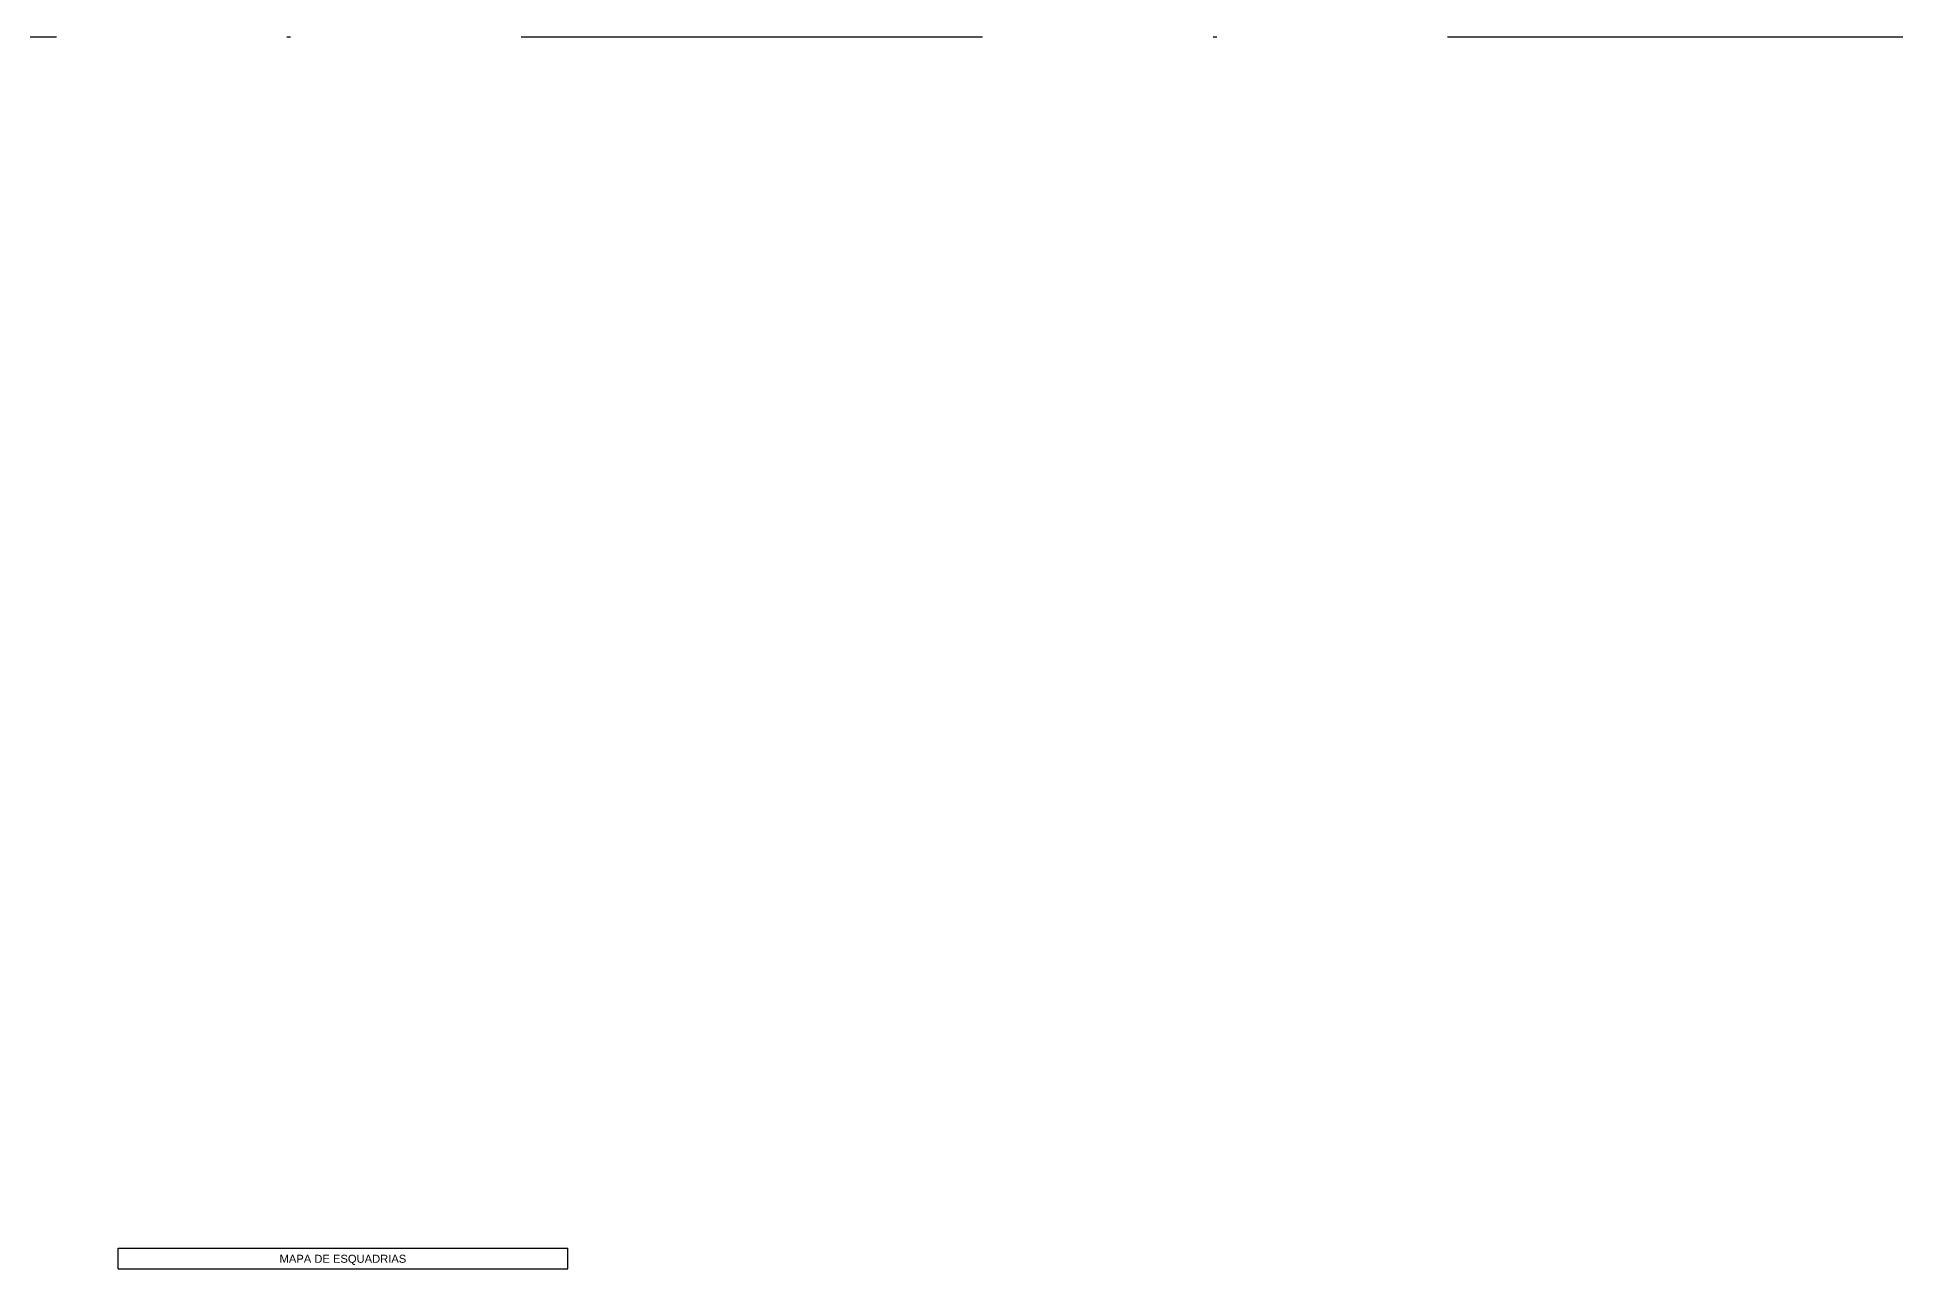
# Model space of a CAD drawing. Header units: inches. Extents: x 48 to 253, y 44 to 126.
# Drawn here: x 99.5 to 150.7, y 91.5 to 125.5 of the extents above; entities that cross this region are included whole.
import ezdxf
from ezdxf.enums import TextEntityAlignment as Align

# ---------------------------------------------------------------- set-up
doc = ezdxf.new("R2010")
doc.units = ezdxf.units.IN
doc.header["$LTSCALE"] = 100
doc.header["$MEASUREMENT"] = 0
doc.linetypes.add('DASHDOT', pattern=[25.4, 12.7, -6.35, 0, -6.35])
doc.layers.add('PAREDE2', color=140, linetype='Continuous')
doc.layers.add('TEXTO', color=3, linetype='Continuous')
doc.styles.add('STYLE1', font='arial.ttf', dxfattribs={"height": 0.2})

msp = doc.modelspace()

# ---------------------------------------------------------------- linework, layer by layer
at = {"linetype": 'DASHDOT', "ltscale": 0.01}
msp.add_lwpolyline([(253.062, 125.533), (48.358, 125.533), (48.358, 44.49), (253.062, 44.49)], close=True, dxfattribs=at)
at = {"layer": 'TEXTO', "color": 1}
for p, q in [((101.762, 92.198), (114.142, 92.198)), ((101.762, 91.631), (101.762, 92.198)), ((114.142, 91.631), (114.142, 92.198)), ((101.762, 91.631), (114.142, 91.631))]:
    msp.add_line(p, q, dxfattribs=at)

# ---------------------------------------------------------------- texts
at = {"layer": 'PAREDE2', "color": 4, "style": 'STYLE1'}
msp.add_text('MAPA DE ESQUADRIAS', height=0.22032, dxfattribs=at).set_placement((107.952, 91.799), align=Align.CENTER)

doc.saveas('drawing.dxf')
